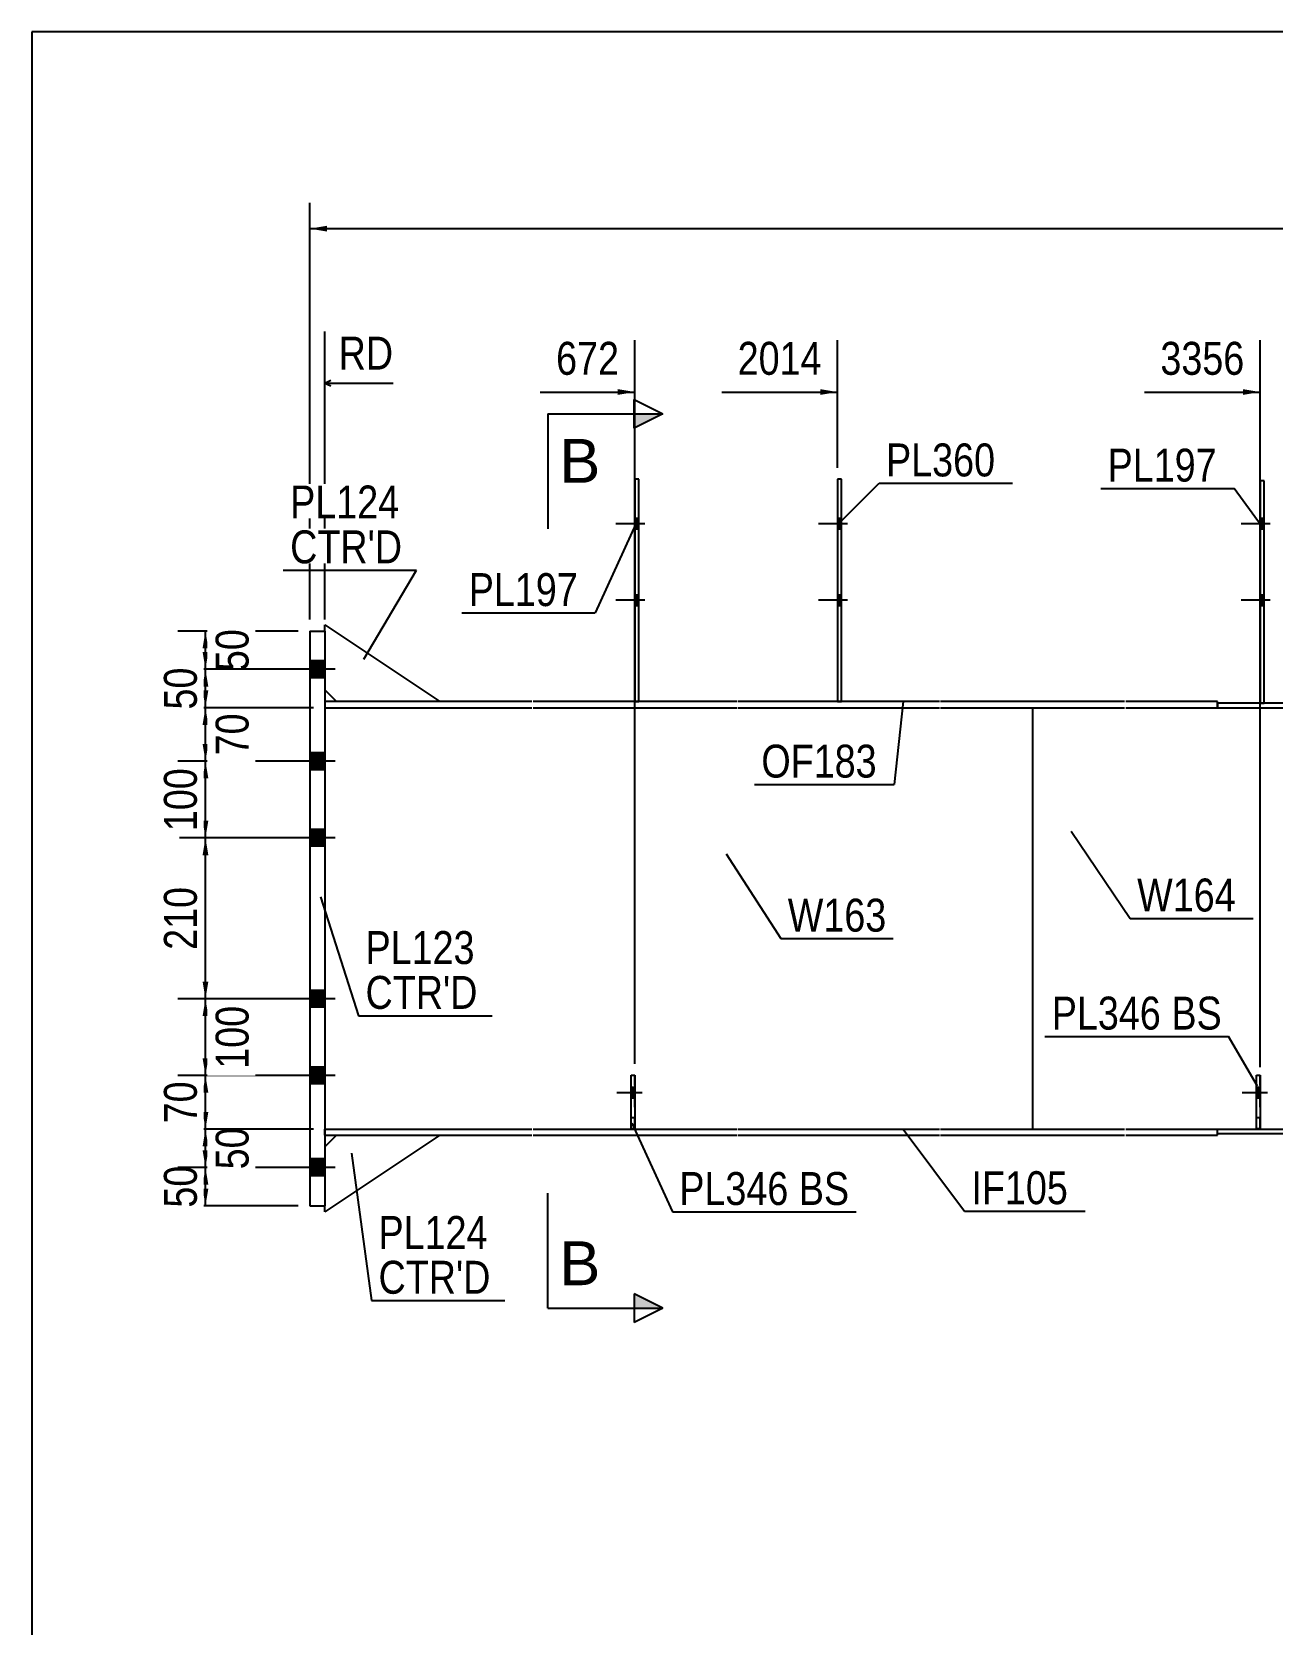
# Model space of a CAD drawing. Header units: millimetres. Extents: x -28 to 374, y -200 to 77.
# Drawn here: x -25.5 to 82.4, y -61.4 to 77.1 of the extents above; entities that cross this region are included whole.
import ezdxf

# ---------------------------------------------------------------- set-up
doc = ezdxf.new("R2010")
doc.units = ezdxf.units.MM
doc.linetypes.add('DXK_LINE_DOT1', pattern=[1.8814, 0.9407, -0.9407])
doc.linetypes.add('DXK_LINE_DOT2', pattern=[3.9198, 1.9599, -1.9599])
doc.styles.add('Arial', font='ARIAL.TTF', dxfattribs={"height": 0.2})
doc.styles.add('Arial Narrow', font='ARIALN.TTF', dxfattribs={"height": 0.2})

# ---------------------------------------------------------------- blocks, each defined once
blk = doc.blocks.new('Unknown-623588355-1210')
at = {"color": 5, "linetype": 'Continuous'}
for p, q in [((374.49, 77.12), (-25.51, 77.12)), ((-25.51, 77.12), (-25.51, -199.88))]:
    blk.add_line(p, q, dxfattribs=at)
blk = doc.blocks.new('Part-623588355-1879 - 1490')
at = {"color": 2, "linetype": 'Continuous'}
for p, q in [((44.93, 38.2), (44.6, 38.2)), ((44.6, 38.2), (44.6, 18.87)), ((44.93, 18.87), (44.93, 38.2))]:
    blk.add_line(p, q, dxfattribs=at)
at = {"color": 7, "linetype": 'DXK_LINE_DOT1'}
blk.add_line((44.6, 18.87), (44.93, 18.87), dxfattribs=at)
blk = doc.blocks.new('Part-623588355-1497 - 1490')
at = {"color": 2, "linetype": 'Continuous'}
for p, q in [((18, 18.87), (0, 18.87)), ((0, 18.33), (18, 18.33)), ((35.83, 18.87), (18.1, 18.87)), ((18.1, 18.33), (35.83, 18.33)), ((53.47, 18.87), (35.93, 18.87)), ((35.93, 18.33), (53.47, 18.33)), ((69.57, 18.87), (53.57, 18.87)), ((53.57, 18.33), (69.57, 18.33)), ((77.67, 18.87), (69.67, 18.87)), ((69.67, 18.33), (77.67, 18.33)), ((77.67, 18.33), (77.67, 18.87))]:
    blk.add_line(p, q, dxfattribs=at)
at = {"color": 7, "linetype": 'DXK_LINE_DOT1'}
blk.add_line((0, 18.87), (0, 18.33), dxfattribs=at)
blk = doc.blocks.new('Part-623588355-1590 - 1490')
at = {"color": 2, "linetype": 'Continuous'}
blk.add_line((61.57, 18.33), (61.57, -18.33), dxfattribs=at)
at = {"color": 7, "linetype": 'DXK_LINE_DOT1'}
for p, q in [((61.57, 18.33), (69.57, 18.33)), ((69.67, 18.33), (90.24, 18.33)), ((90.34, 18.33), (107.88, 18.33)), ((107.98, 18.33), (125.71, 18.33)), ((125.81, 18.33), (141.81, 18.33)), ((141.91, 18.33), (169.42, 18.33)), ((169.52, 18.33), (187.25, 18.33)), ((187.35, 18.33), (204.88, 18.33)), ((204.98, 18.33), (218.54, 18.33)), ((218.54, 18.33), (218.54, -18.33)), ((61.57, -18.33), (69.57, -18.33)), ((69.67, -18.33), (90.24, -18.33)), ((90.34, -18.33), (107.88, -18.33)), ((107.98, -18.33), (125.71, -18.33)), ((125.81, -18.33), (141.81, -18.33)), ((141.91, -18.33), (169.42, -18.33)), ((169.52, -18.33), (187.25, -18.33)), ((187.35, -18.33), (204.88, -18.33)), ((204.98, -18.33), (218.54, -18.33))]:
    blk.add_line(p, q, dxfattribs=at)
blk = doc.blocks.new('Part-623588355-1541 - 1490')
at = {"color": 2, "linetype": 'Continuous'}
for p, q in [((77.67, -18.73), (77.67, -18.33)), ((77.67, -18.33), (90.24, -18.33)), ((90.24, -18.73), (77.67, -18.73)), ((90.34, -18.33), (107.88, -18.33)), ((107.88, -18.73), (90.34, -18.73)), ((107.98, -18.33), (125.71, -18.33)), ((125.71, -18.73), (107.98, -18.73)), ((125.81, -18.33), (133.81, -18.33)), ((133.81, -18.73), (125.81, -18.73)), ((133.81, -18.33), (133.81, -18.73))]:
    blk.add_line(p, q, dxfattribs=at)
blk = doc.blocks.new('Part-623588355-1563 - 1490')
at = {"color": 2, "linetype": 'Continuous'}
for p, q in [((77.67, 18.73), (77.67, 18.33)), ((90.24, 18.73), (77.67, 18.73)), ((77.67, 18.33), (90.24, 18.33)), ((107.88, 18.73), (90.34, 18.73)), ((90.34, 18.33), (107.88, 18.33)), ((125.71, 18.73), (107.98, 18.73)), ((107.98, 18.33), (125.71, 18.33)), ((141.81, 18.73), (125.81, 18.73)), ((125.81, 18.33), (141.81, 18.33)), ((149.91, 18.73), (141.91, 18.73)), ((141.91, 18.33), (149.91, 18.33)), ((149.91, 18.33), (149.91, 18.73))]:
    blk.add_line(p, q, dxfattribs=at)
blk = doc.blocks.new('Part-623588355-1568 - 1490')
at = {"color": 2, "linetype": 'Continuous'}
for p, q in [((0, -18.33), (18, -18.33)), ((0, -18.87), (18, -18.87)), ((18.1, -18.33), (35.83, -18.33)), ((18.1, -18.87), (35.83, -18.87)), ((35.93, -18.33), (53.47, -18.33)), ((35.93, -18.87), (53.47, -18.87)), ((53.57, -18.33), (69.57, -18.33)), ((53.57, -18.87), (69.57, -18.87)), ((69.67, -18.33), (77.67, -18.33)), ((69.67, -18.87), (77.67, -18.87)), ((77.67, -18.87), (77.67, -18.33))]:
    blk.add_line(p, q, dxfattribs=at)
at = {"color": 7, "linetype": 'DXK_LINE_DOT1'}
blk.add_line((0, -18.87), (0, -18.33), dxfattribs=at)
blk = doc.blocks.new('Part-623588355-2076 - 1490')
at = {"color": 7, "linetype": 'DXK_LINE_DOT1'}
for p, q in [((0, 18.33), (0, -18.33)), ((0, 18.33), (18, 18.33)), ((18.1, 18.33), (35.83, 18.33)), ((35.93, 18.33), (53.47, 18.33)), ((53.57, 18.33), (61.57, 18.33)), ((0, -18.33), (18, -18.33)), ((18.1, -18.33), (35.83, -18.33)), ((35.93, -18.33), (53.47, -18.33)), ((53.57, -18.33), (61.57, -18.33))]:
    blk.add_line(p, q, dxfattribs=at)
at = {"color": 2, "linetype": 'Continuous'}
blk.add_line((61.57, 18.33), (61.57, -18.33), dxfattribs=at)
blk = doc.blocks.new('Bolt-623588355-7601 - 1490')
at = {"linetype": 'Continuous'}
blk.add_hatch(color=3, dxfattribs=at).paths.add_polyline_path([(81.38, -15.65), (81.38, -14.71), (81.04, -14.71), (81.04, -15.65)])
at = {"color": 3, "linetype": 'Continuous'}
for p, q in [((82.01, -15.18), (79.81, -15.18)), ((81.38, -14.71), (81.04, -14.71)), ((81.38, -15.65), (81.04, -15.65))]:
    blk.add_line(p, q, dxfattribs=at)
blk = doc.blocks.new('Part-623588355-1752 - 1490')
at = {"color": 2, "linetype": 'Continuous'}
for p, q in [((-1.33, 25), (0, 25)), ((-1.33, 25), (-1.33, -25)), ((0, 25), (0, -25)), ((-1.33, -25), (0, -25))]:
    blk.add_line(p, q, dxfattribs=at)
blk = doc.blocks.new('Part-623588355-1781 - 1490')
at = {"color": 2, "linetype": 'Continuous'}
for p, q in [((0, 25), (0, 25.53)), ((0, 25.53), (10, 18.87)), ((0, 19.87), (1, 18.87))]:
    blk.add_line(p, q, dxfattribs=at)
at = {"color": 7, "linetype": 'DXK_LINE_DOT1'}
for p, q in [((0, 25), (0, 19.87)), ((10, 18.87), (1, 18.87))]:
    blk.add_line(p, q, dxfattribs=at)
blk = doc.blocks.new('Part-623588355-1786 - 1490')
at = {"color": 2, "linetype": 'Continuous'}
for p, q in [((10, -18.87), (0, -25.53)), ((1, -18.87), (0, -19.87)), ((0, -25.53), (0, -25))]:
    blk.add_line(p, q, dxfattribs=at)
at = {"color": 7, "linetype": 'DXK_LINE_DOT1'}
for p, q in [((1, -18.87), (10, -18.87)), ((0, -19.87), (0, -25))]:
    blk.add_line(p, q, dxfattribs=at)
blk = doc.blocks.new('Part-623588355-7584 - 1490')
at = {"color": 7, "linetype": 'DXK_LINE_DOT1'}
for p, q in [((81.04, -18.31), (81.04, -13.65)), ((81.04, -13.65), (81.38, -13.65)), ((81.38, -18.31), (81.38, -13.65)), ((81.04, -17.31), (81.38, -17.31)), ((81.38, -18.31), (81.04, -18.31))]:
    blk.add_line(p, q, dxfattribs=at)
blk = doc.blocks.new('Part-623588355-1835 - 1490')
at = {"color": 2, "linetype": 'Continuous'}
for p, q in [((81.71, 38.07), (81.38, 38.07)), ((81.38, 38.07), (81.38, 18.73)), ((81.71, 18.73), (81.71, 38.07))]:
    blk.add_line(p, q, dxfattribs=at)
at = {"color": 7, "linetype": 'DXK_LINE_DOT1'}
blk.add_line((81.38, 18.73), (81.71, 18.73), dxfattribs=at)
blk = doc.blocks.new('Bolt-623588355-2081 - 1490')
at = {"color": 3, "linetype": 'DXK_LINE_DOT2'}
for p, q in [((27.6, -15.18), (25.4, -15.18)), ((26.97, -14.71), (26.63, -14.71)), ((26.97, -15.65), (26.63, -15.65))]:
    blk.add_line(p, q, dxfattribs=at)
blk = doc.blocks.new('Part-623588355-7587 - 1490')
at = {"color": 2, "linetype": 'Continuous'}
for p, q in [((81.04, -18.31), (81.04, -13.65)), ((81.04, -13.65), (81.38, -13.65)), ((81.38, -13.65), (81.38, -18.31)), ((81.38, -18.31), (81.04, -18.31))]:
    blk.add_line(p, q, dxfattribs=at)
blk = doc.blocks.new('Bolt-623588355-2078 - 1490')
at = {"linetype": 'Continuous'}
for points in [[(-1.33, 22.4), (-1.33, 20.93), (0, 20.93), (0, 22.4)], [(-1.33, 22.4), (-1.33, 20.93), (0, 20.93), (0, 22.4)], [(-1.33, 14.4), (-1.33, 12.93), (0, 12.93), (0, 14.4)], [(-1.33, 14.4), (-1.33, 12.93), (0, 12.93), (0, 14.4)], [(-1.33, 7.73), (-1.33, 6.27), (0, 6.27), (0, 7.73)], [(-1.33, 7.73), (-1.33, 6.27), (0, 6.27), (0, 7.73)], [(-1.33, -6.27), (-1.33, -7.73), (0, -7.73), (0, -6.27)], [(-1.33, -6.27), (-1.33, -7.73), (0, -7.73), (0, -6.27)], [(-1.33, -12.93), (-1.33, -14.4), (0, -14.4), (0, -12.93)], [(-1.33, -12.93), (-1.33, -14.4), (0, -14.4), (0, -12.93)], [(-1.33, -20.93), (-1.33, -22.4), (0, -22.4), (0, -20.93)], [(-1.33, -20.93), (-1.33, -22.4), (0, -22.4), (0, -20.93)]]:
    blk.add_hatch(color=3, dxfattribs=at).paths.add_polyline_path(points)
at = {"color": 3, "linetype": 'Continuous'}
for p, q in [((0, 22.4), (-1.33, 22.4)), ((0, 22.4), (-1.33, 22.4)), ((0.89, 21.67), (-5.33, 21.67)), ((0.89, 21.67), (-5.33, 21.67)), ((0, 20.93), (-1.33, 20.93)), ((0, 20.93), (-1.33, 20.93)), ((0, 14.4), (-1.33, 14.4)), ((0, 14.4), (-1.33, 14.4)), ((0.89, 13.67), (-5.33, 13.67)), ((0.89, 13.67), (-5.33, 13.67)), ((0, 12.93), (-1.33, 12.93)), ((0, 12.93), (-1.33, 12.93)), ((0.89, 7), (-5.33, 7)), ((0.89, 7), (-5.33, 7)), ((0, 7.73), (-1.33, 7.73)), ((0, 7.73), (-1.33, 7.73)), ((0, 6.27), (-1.33, 6.27)), ((0, 6.27), (-1.33, 6.27)), ((0, -6.27), (-1.33, -6.27)), ((0, -6.27), (-1.33, -6.27)), ((0.89, -7), (-5.33, -7)), ((0.89, -7), (-5.33, -7)), ((0, -7.73), (-1.33, -7.73)), ((0, -7.73), (-1.33, -7.73)), ((0.89, -13.67), (-5.33, -13.67)), ((0.89, -13.67), (-5.33, -13.67)), ((0, -12.93), (-1.33, -12.93)), ((0, -12.93), (-1.33, -12.93)), ((0, -14.4), (-1.33, -14.4)), ((0, -14.4), (-1.33, -14.4)), ((0.89, -21.67), (-5.33, -21.67)), ((0.89, -21.67), (-5.33, -21.67)), ((0, -20.93), (-1.33, -20.93)), ((0, -20.93), (-1.33, -20.93)), ((0, -22.4), (-1.33, -22.4)), ((0, -22.4), (-1.33, -22.4))]:
    blk.add_line(p, q, dxfattribs=at)
blk = doc.blocks.new('Bolt-623588355-2080 - 1490')
at = {"linetype": 'Continuous'}
blk.add_hatch(color=3, dxfattribs=at).paths.add_polyline_path([(26.97, -15.65), (26.97, -14.71), (26.63, -14.71), (26.63, -15.65)])
at = {"color": 3, "linetype": 'Continuous'}
for p, q in [((27.6, -15.18), (25.4, -15.18)), ((26.97, -14.71), (26.63, -14.71)), ((26.97, -15.65), (26.63, -15.65))]:
    blk.add_line(p, q, dxfattribs=at)
blk = doc.blocks.new('Bolt-623588355-2082 - 1490')
at = {"linetype": 'Continuous'}
for points in [[(27.3, 33.87), (27.3, 34.8), (26.97, 34.8), (26.97, 33.87)], [(27.3, 33.87), (27.3, 34.8), (26.97, 34.8), (26.97, 33.87)], [(27.3, 27.2), (27.3, 28.13), (26.97, 28.13), (26.97, 27.2)], [(27.3, 27.2), (27.3, 28.13), (26.97, 28.13), (26.97, 27.2)]]:
    blk.add_hatch(color=3, dxfattribs=at).paths.add_polyline_path(points)
at = {"color": 3, "linetype": 'Continuous'}
for p, q in [((27.3, 34.8), (26.97, 34.8)), ((27.3, 34.8), (26.97, 34.8)), ((27.83, 34.33), (25.3, 34.33)), ((27.83, 34.33), (25.3, 34.33)), ((27.3, 33.87), (26.97, 33.87)), ((27.3, 33.87), (26.97, 33.87)), ((27.3, 28.13), (26.97, 28.13)), ((27.3, 28.13), (26.97, 28.13)), ((27.83, 27.67), (25.3, 27.67)), ((27.83, 27.67), (25.3, 27.67)), ((27.3, 27.2), (26.97, 27.2)), ((27.3, 27.2), (26.97, 27.2))]:
    blk.add_line(p, q, dxfattribs=at)
blk = doc.blocks.new('Part-623588355-2087 - 1490')
at = {"color": 2, "linetype": 'Continuous'}
for p, q in [((26.63, -18.31), (26.63, -13.65)), ((26.63, -13.65), (26.97, -13.65)), ((26.97, -13.65), (26.97, -18.31)), ((26.97, -18.31), (26.63, -18.31))]:
    blk.add_line(p, q, dxfattribs=at)
at = {"color": 7, "linetype": 'DXK_LINE_DOT1'}
blk.add_line((26.63, -17.31), (26.97, -17.31), dxfattribs=at)
blk = doc.blocks.new('Part-623588355-2092 - 1490')
at = {"color": 7, "linetype": 'DXK_LINE_DOT1'}
for p, q in [((26.63, -18.31), (26.63, -13.65)), ((26.63, -13.65), (26.97, -13.65)), ((26.97, -18.31), (26.97, -13.65)), ((26.97, -18.31), (26.63, -18.31))]:
    blk.add_line(p, q, dxfattribs=at)
blk = doc.blocks.new('Part-623588355-2097 - 1490')
at = {"color": 2, "linetype": 'Continuous'}
for p, q in [((27.3, 38.2), (26.97, 38.2)), ((26.97, 38.2), (26.97, 18.87)), ((27.3, 18.87), (27.3, 38.2))]:
    blk.add_line(p, q, dxfattribs=at)
at = {"color": 7, "linetype": 'DXK_LINE_DOT1'}
blk.add_line((26.97, 18.87), (27.3, 18.87), dxfattribs=at)
blk = doc.blocks.new('Bolt-623588355-2164 - 1490')
at = {"linetype": 'Continuous'}
for points in [[(44.93, 33.87), (44.93, 34.8), (44.6, 34.8), (44.6, 33.87)], [(44.93, 33.87), (44.93, 34.8), (44.6, 34.8), (44.6, 33.87)], [(44.93, 27.2), (44.93, 28.13), (44.6, 28.13), (44.6, 27.2)], [(44.93, 27.2), (44.93, 28.13), (44.6, 28.13), (44.6, 27.2)]]:
    blk.add_hatch(color=3, dxfattribs=at).paths.add_polyline_path(points)
at = {"color": 3, "linetype": 'Continuous'}
for p, q in [((44.93, 34.8), (44.6, 34.8)), ((44.93, 34.8), (44.6, 34.8)), ((45.47, 34.33), (42.93, 34.33)), ((45.47, 34.33), (42.93, 34.33)), ((44.93, 33.87), (44.6, 33.87)), ((44.93, 33.87), (44.6, 33.87)), ((44.93, 28.13), (44.6, 28.13)), ((44.93, 28.13), (44.6, 28.13)), ((45.47, 27.67), (42.93, 27.67)), ((45.47, 27.67), (42.93, 27.67)), ((44.93, 27.2), (44.6, 27.2)), ((44.93, 27.2), (44.6, 27.2))]:
    blk.add_line(p, q, dxfattribs=at)
blk = doc.blocks.new('Bolt-623588355-2166 - 1490')
at = {"linetype": 'Continuous'}
for points in [[(81.71, 33.87), (81.71, 34.8), (81.38, 34.8), (81.38, 33.87)], [(81.71, 33.87), (81.71, 34.8), (81.38, 34.8), (81.38, 33.87)], [(81.71, 27.2), (81.71, 28.13), (81.38, 28.13), (81.38, 27.2)], [(81.71, 27.2), (81.71, 28.13), (81.38, 28.13), (81.38, 27.2)]]:
    blk.add_hatch(color=3, dxfattribs=at).paths.add_polyline_path(points)
at = {"color": 3, "linetype": 'Continuous'}
for p, q in [((81.71, 34.8), (81.38, 34.8)), ((81.71, 34.8), (81.38, 34.8)), ((82.24, 34.33), (79.71, 34.33)), ((82.24, 34.33), (79.71, 34.33)), ((81.71, 33.87), (81.38, 33.87)), ((81.71, 33.87), (81.38, 33.87)), ((81.71, 28.13), (81.38, 28.13)), ((81.71, 28.13), (81.38, 28.13)), ((82.24, 27.67), (79.71, 27.67)), ((82.24, 27.67), (79.71, 27.67)), ((81.71, 27.2), (81.38, 27.2)), ((81.71, 27.2), (81.38, 27.2))]:
    blk.add_line(p, q, dxfattribs=at)
blk = doc.blocks.new('Bolt-623588355-7598 - 1490')
at = {"color": 3, "linetype": 'DXK_LINE_DOT2'}
for p, q in [((82.01, -15.18), (79.81, -15.18)), ((81.38, -14.71), (81.04, -14.71)), ((81.38, -15.65), (81.04, -15.65))]:
    blk.add_line(p, q, dxfattribs=at)
blk = doc.blocks.new('StraightDimension-623588355-2401 - 1490')
at = {"linetype": 'Continuous'}
for points in [[(-10.65, 12.17), (-10.4, 13.67), (-10.15, 12.17)], [(-10.15, 8.5), (-10.4, 7), (-10.65, 8.5)]]:
    blk.add_hatch(color=7, dxfattribs=at).paths.add_polyline_path(points)
at = {"color": 7, "linetype": 'Continuous'}
for p, q in [((-1, 13.67), (-12.65, 13.67)), ((-10.4, 7), (-10.4, 13.67)), ((-1, 7), (-12.65, 7))]:
    blk.add_line(p, q, dxfattribs=at)
at = {"color": 0}
blk.add_wipeout([(-10.55, 13.68), (-14.75, 13.68), (-14.75, 6.99), (-10.55, 6.99)], dxfattribs=at)
at = {"color": 3, "style": 'Arial Narrow'}
blk.add_text('100', height=2.863, rotation=90.0002, dxfattribs=at).set_placement((-11.15, 7.59))
blk = doc.blocks.new('StraightDimension-623588355-2346 - 1490')
at = {"linetype": 'Continuous'}
for points in [[(-10.65, -23.17), (-10.4, -21.67), (-10.15, -23.17)], [(-10.15, -23.5), (-10.4, -25), (-10.65, -23.5)]]:
    blk.add_hatch(color=7, dxfattribs=at).paths.add_polyline_path(points)
at = {"color": 7, "linetype": 'Continuous'}
for p, q in [((-1, -21.67), (-12.65, -21.67)), ((-10.4, -25), (-10.4, -21.67)), ((-2.33, -25), (-12.65, -25))]:
    blk.add_line(p, q, dxfattribs=at)
at = {"color": 0}
blk.add_wipeout([(-10.55, -20.91), (-14.75, -20.91), (-14.75, -25.76), (-10.55, -25.76)], dxfattribs=at)
at = {"color": 3, "style": 'Arial Narrow'}
blk.add_text('50', height=2.863, rotation=90.0002, dxfattribs=at).set_placement((-11.15, -25.16))
blk = doc.blocks.new('StraightDimension-623588355-2363 - 1490')
at = {"linetype": 'Continuous'}
for points in [[(-10.65, -19.83), (-10.4, -18.33), (-10.15, -19.83)], [(-10.15, -20.17), (-10.4, -21.67), (-10.65, -20.17)]]:
    blk.add_hatch(color=7, dxfattribs=at).paths.add_polyline_path(points)
at = {"color": 7, "linetype": 'Continuous'}
for p, q in [((-1, -18.33), (-12.8, -18.33)), ((-10.4, -21.67), (-10.4, -18.33)), ((-1, -21.67), (-12.8, -21.67))]:
    blk.add_line(p, q, dxfattribs=at)
at = {"color": 0}
blk.add_wipeout([(-6.05, -17.57), (-10.25, -17.57), (-10.25, -22.43), (-6.05, -22.43)], dxfattribs=at)
at = {"color": 3, "style": 'Arial Narrow'}
blk.add_text('50', height=2.863, rotation=90.0002, dxfattribs=at).set_placement((-6.65, -21.83))
blk = doc.blocks.new('StraightDimension-623588355-2378 - 1490')
at = {"linetype": 'Continuous'}
for points in [[(-10.65, -15.17), (-10.4, -13.67), (-10.15, -15.17)], [(-10.15, -16.83), (-10.4, -18.33), (-10.65, -16.83)]]:
    blk.add_hatch(color=7, dxfattribs=at).paths.add_polyline_path(points)
at = {"color": 7, "linetype": 'Continuous'}
for p, q in [((-1, -13.67), (-12.65, -13.67)), ((-10.4, -18.33), (-10.4, -13.67)), ((-1, -18.33), (-12.65, -18.33))]:
    blk.add_line(p, q, dxfattribs=at)
at = {"color": 0}
blk.add_wipeout([(-10.55, -13.58), (-14.75, -13.58), (-14.75, -18.43), (-10.55, -18.43)], dxfattribs=at)
at = {"color": 3, "style": 'Arial Narrow'}
blk.add_text('70', height=2.863, rotation=90.0002, dxfattribs=at).set_placement((-11.15, -17.83))
blk = doc.blocks.new('StraightDimension-623588355-2385 - 1490')
at = {"linetype": 'Continuous'}
for points in [[(-10.65, -8.5), (-10.4, -7), (-10.15, -8.5)], [(-10.15, -12.17), (-10.4, -13.67), (-10.65, -12.17)]]:
    blk.add_hatch(color=7, dxfattribs=at).paths.add_polyline_path(points)
at = {"color": 7, "linetype": 'Continuous'}
for p, q in [((-1, -7), (-12.8, -7)), ((-10.4, -13.67), (-10.4, -7)), ((-1, -13.67), (-12.8, -13.67))]:
    blk.add_line(p, q, dxfattribs=at)
at = {"color": 0}
blk.add_wipeout([(-6.05, -6.99), (-10.25, -6.99), (-10.25, -13.68), (-6.05, -13.68)], dxfattribs=at)
at = {"color": 3, "style": 'Arial Narrow'}
blk.add_text('100', height=2.863, rotation=90.0002, dxfattribs=at).set_placement((-6.65, -13.08))
blk = doc.blocks.new('StraightDimension-623588355-2394 - 1490')
at = {"linetype": 'Continuous'}
for points in [[(-10.65, 5.5), (-10.4, 7), (-10.15, 5.5)], [(-10.15, -5.5), (-10.4, -7), (-10.65, -5.5)]]:
    blk.add_hatch(color=7, dxfattribs=at).paths.add_polyline_path(points)
at = {"color": 7, "linetype": 'Continuous'}
for p, q in [((-1, 7), (-12.65, 7)), ((-10.4, -7), (-10.4, 7)), ((-1, -7), (-12.65, -7))]:
    blk.add_line(p, q, dxfattribs=at)
at = {"color": 0}
blk.add_wipeout([(-10.55, 3.34), (-14.75, 3.34), (-14.75, -3.34), (-10.55, -3.34)], dxfattribs=at)
at = {"color": 3, "style": 'Arial Narrow'}
blk.add_text('210', height=2.863, rotation=90.0002, dxfattribs=at).set_placement((-11.15, -2.74))
blk = doc.blocks.new('StraightDimension-623588355-2410 - 1490')
at = {"linetype": 'Continuous'}
for points in [[(-10.65, 16.83), (-10.4, 18.33), (-10.15, 16.83)], [(-10.15, 15.17), (-10.4, 13.67), (-10.65, 15.17)]]:
    blk.add_hatch(color=7, dxfattribs=at).paths.add_polyline_path(points)
at = {"color": 7, "linetype": 'Continuous'}
for p, q in [((-1, 18.33), (-12.8, 18.33)), ((-10.4, 13.67), (-10.4, 18.33)), ((-1, 13.67), (-12.8, 13.67))]:
    blk.add_line(p, q, dxfattribs=at)
at = {"color": 0}
blk.add_wipeout([(-6.05, 18.43), (-10.25, 18.43), (-10.25, 13.58), (-6.05, 13.58)], dxfattribs=at)
at = {"color": 3, "style": 'Arial Narrow'}
blk.add_text('70', height=2.863, rotation=90.0002, dxfattribs=at).set_placement((-6.65, 14.18))
blk = doc.blocks.new('StraightDimension-623588355-2433 - 1490')
at = {"linetype": 'Continuous'}
for points in [[(-10.65, 23.5), (-10.4, 25), (-10.15, 23.5)], [(-10.15, 23.17), (-10.4, 21.67), (-10.65, 23.17)]]:
    blk.add_hatch(color=7, dxfattribs=at).paths.add_polyline_path(points)
at = {"color": 7, "linetype": 'Continuous'}
for p, q in [((-2.33, 25), (-12.8, 25)), ((-10.4, 21.67), (-10.4, 25)), ((-1, 21.67), (-12.8, 21.67))]:
    blk.add_line(p, q, dxfattribs=at)
at = {"color": 0}
blk.add_wipeout([(-6.05, 25.76), (-10.25, 25.76), (-10.25, 20.91), (-6.05, 20.91)], dxfattribs=at)
at = {"color": 3, "style": 'Arial Narrow'}
blk.add_text('50', height=2.863, rotation=90.0002, dxfattribs=at).set_placement((-6.65, 21.51))
blk = doc.blocks.new('StraightDimension-623588355-2662 - 1490')
at = {"linetype": 'Continuous'}
blk.add_hatch(color=7, dxfattribs=at).paths.add_polyline_path([(0.17, 59.75), (-1.33, 60), (0.17, 60.25)])
at = {"color": 7, "linetype": 'Continuous'}
for p, q in [((-1.33, 26), (-1.33, 62.25)), ((-1.33, 60), (338.57, 60))]:
    blk.add_line(p, q, dxfattribs=at)
blk = doc.blocks.new('StraightDimension-623588355-7854 - 1490')
at = {"linetype": 'Continuous'}
for points in [[(-10.65, 20.17), (-10.4, 21.67), (-10.15, 20.17)], [(-10.15, 19.83), (-10.4, 18.33), (-10.65, 19.83)]]:
    blk.add_hatch(color=7, dxfattribs=at).paths.add_polyline_path(points)
at = {"color": 7, "linetype": 'Continuous'}
for p, q in [((-1, 21.67), (-12.65, 21.67)), ((-10.4, 18.33), (-10.4, 21.67)), ((-1, 18.33), (-12.65, 18.33))]:
    blk.add_line(p, q, dxfattribs=at)
at = {"color": 0}
blk.add_wipeout([(-10.55, 22.43), (-14.75, 22.43), (-14.75, 17.57), (-10.55, 17.57)], dxfattribs=at)
at = {"color": 3, "style": 'Arial Narrow'}
blk.add_text('50', height=2.863, rotation=90.0002, dxfattribs=at).set_placement((-11.15, 18.17))
blk = doc.blocks.new('StraightDimension-623588355-9591 - 1490')
at = {"linetype": 'Continuous'}
blk.add_hatch(color=7, dxfattribs=at).paths.add_polyline_path([(79.88, 46.04), (81.38, 45.79), (79.88, 45.54)])
at = {"color": 7, "linetype": 'Continuous'}
for p, q in [((81.38, -12.94), (81.38, 50.29)), ((71.31, 45.79), (81.38, 45.79))]:
    blk.add_line(p, q, dxfattribs=at)
at = {"color": 0}
blk.add_wipeout([(80.6, 46.69), (80.6, 50.89), (72.09, 50.89), (72.09, 46.69)], dxfattribs=at)
at = {"color": 3, "style": 'Arial Narrow'}
blk.add_text('3356', height=2.863, dxfattribs=at).set_placement((72.69, 47.29))
blk = doc.blocks.new('StraightDimension-623588355-9592 - 1490')
at = {"linetype": 'Continuous'}
blk.add_hatch(color=7, dxfattribs=at).paths.add_polyline_path([(43.1, 46.04), (44.6, 45.79), (43.1, 45.54)])
at = {"color": 7, "linetype": 'Continuous'}
for p, q in [((44.6, 39.2), (44.6, 50.29)), ((34.54, 45.79), (44.6, 45.79))]:
    blk.add_line(p, q, dxfattribs=at)
at = {"color": 0}
blk.add_wipeout([(43.83, 46.69), (43.83, 50.89), (35.31, 50.89), (35.31, 46.69)], dxfattribs=at)
at = {"color": 3, "style": 'Arial Narrow'}
blk.add_text('2014', height=2.863, dxfattribs=at).set_placement((35.91, 47.29))
blk = doc.blocks.new('StraightDimension-623588355-9593 - 1490')
at = {"linetype": 'Continuous'}
blk.add_hatch(color=7, dxfattribs=at).paths.add_polyline_path([(25.47, 46.04), (26.97, 45.79), (25.47, 45.54)])
at = {"color": 7, "linetype": 'Continuous'}
for p, q in [((26.97, -12.65), (26.97, 50.29)), ((18.73, 45.79), (26.97, 45.79))]:
    blk.add_line(p, q, dxfattribs=at)
at = {"color": 0, "linetype": 'Continuous'}
blk.add_wipeout([(6.53, 47.14), (6.53, 51.34), (0.59, 51.34), (0.59, 47.14)], dxfattribs=at)
at = {"color": 7, "linetype": 'Continuous'}
for p, q in [((0, 26), (0, 51.04)), ((0.5, 46.79), (0, 46.54)), ((0.5, 46.29), (0, 46.54)), ((5.93, 46.54), (0, 46.54))]:
    blk.add_line(p, q, dxfattribs=at)
at = {"color": 3, "linetype": 'Continuous', "style": 'Arial Narrow'}
blk.add_text('RD', height=2.863, dxfattribs=at).set_placement((1.19, 47.74))
at = {"color": 0}
blk.add_wipeout([(26.19, 46.69), (26.19, 50.89), (19.51, 50.89), (19.51, 46.69)], dxfattribs=at)
at = {"color": 3, "style": 'Arial Narrow'}
blk.add_text('672', height=2.863, dxfattribs=at).set_placement((20.11, 47.29))
blk = doc.blocks.new('Mark-623588355-1493 - 1490')
at = {"color": 7, "linetype": 'Continuous'}
blk.add_line((50.3, 18.87), (49.52, 11.65), dxfattribs=at)
at = {"color": 0}
blk.add_wipeout([(48.02, 12.25), (48.02, 15.25), (37.97, 15.25), (37.97, 12.25)], dxfattribs=at)
blk.add_wipeout([(48.02, 12.25), (48.02, 15.25), (37.97, 15.25), (37.97, 12.25)], dxfattribs=at)
at = {"color": 7, "linetype": 'Continuous'}
blk.add_line((37.37, 11.65), (49.52, 11.65), dxfattribs=at)
at = {"color": 3, "style": 'Arial Narrow'}
blk.add_text('OF183', height=2.863, dxfattribs=at).set_placement((37.97, 12.25))
blk = doc.blocks.new('Mark-623588355-1782 - 1490')
at = {"color": 0}
for points in [[(14.16, -28.75), (14.16, -25.75), (4.66, -25.75), (4.66, -28.75)], [(14.41, -32.65), (14.41, -29.65), (4.66, -29.65), (4.66, -32.65)]]:
    blk.add_wipeout(points, dxfattribs=at)
for points in [[(14.16, -28.75), (14.16, -25.75), (4.66, -25.75), (4.66, -28.75)], [(14.41, -32.65), (14.41, -29.65), (4.66, -29.65), (4.66, -32.65)]]:
    blk.add_wipeout(points, dxfattribs=at)
at = {"color": 7, "linetype": 'Continuous'}
for p, q in [((2.3, -20.41), (4.06, -33.25)), ((4.06, -33.25), (15.66, -33.25))]:
    blk.add_line(p, q, dxfattribs=at)
at = {"color": 3, "style": 'Arial Narrow'}
blk.add_text('PL124', height=2.863, dxfattribs=at).set_placement((4.66, -28.75))
at = {"color": 1, "style": 'Arial Narrow'}
blk.add_text("CTR'D", height=2.863, dxfattribs=at).set_placement((4.66, -32.65))
blk = doc.blocks.new('Mark-623588355-1564 - 1490')
at = {"color": 0}
blk.add_wipeout([(64.65, -24.86), (64.65, -21.86), (56.25, -21.86), (56.25, -24.86)], dxfattribs=at)
blk.add_wipeout([(64.65, -24.86), (64.65, -21.86), (56.25, -21.86), (56.25, -24.86)], dxfattribs=at)
at = {"color": 7, "linetype": 'Continuous'}
for p, q in [((50.3, -18.33), (55.65, -25.46)), ((55.65, -25.46), (66.15, -25.46))]:
    blk.add_line(p, q, dxfattribs=at)
at = {"color": 3, "style": 'Arial Narrow'}
blk.add_text('IF105', height=2.863, dxfattribs=at).set_placement((56.25, -24.86))
blk = doc.blocks.new('Mark-623588355-1586 - 1490')
at = {"color": 0}
blk.add_wipeout([(79.26, 0.6), (79.26, 3.6), (70.67, 3.6), (70.67, 0.6)], dxfattribs=at)
blk.add_wipeout([(79.26, 0.6), (79.26, 3.6), (70.67, 3.6), (70.67, 0.6)], dxfattribs=at)
at = {"color": 7, "linetype": 'Continuous'}
for p, q in [((64.92, 7.6), (70.07, 0)), ((70.07, 0), (80.76, 0))]:
    blk.add_line(p, q, dxfattribs=at)
at = {"color": 3, "style": 'Arial Narrow'}
blk.add_text('W164', height=2.863, dxfattribs=at).set_placement((70.67, 0.6))
blk = doc.blocks.new('Mark-623588355-2093 - 1490')
at = {"color": 7, "linetype": 'Continuous'}
blk.add_line((27.05, 34.31), (23.52, 26.57), dxfattribs=at)
at = {"color": 0}
blk.add_wipeout([(22.02, 27.17), (22.02, 30.17), (12.51, 30.17), (12.51, 27.17)], dxfattribs=at)
blk.add_wipeout([(22.02, 27.17), (22.02, 30.17), (12.51, 30.17), (12.51, 27.17)], dxfattribs=at)
at = {"color": 7, "linetype": 'Continuous'}
blk.add_line((11.91, 26.57), (23.52, 26.57), dxfattribs=at)
at = {"color": 3, "style": 'Arial Narrow'}
blk.add_text('PL197', height=2.863, dxfattribs=at).set_placement((12.51, 27.17))
blk = doc.blocks.new('Mark-623588355-1875 - 1490')
at = {"color": 0}
blk.add_wipeout([(58.33, 38.45), (58.33, 41.45), (48.82, 41.45), (48.82, 38.45)], dxfattribs=at)
blk.add_wipeout([(58.33, 38.45), (58.33, 41.45), (48.82, 41.45), (48.82, 38.45)], dxfattribs=at)
at = {"color": 7, "linetype": 'Continuous'}
for p, q in [((44.69, 34.31), (48.22, 37.85)), ((48.22, 37.85), (59.83, 37.85))]:
    blk.add_line(p, q, dxfattribs=at)
at = {"color": 3, "style": 'Arial Narrow'}
blk.add_text('PL360', height=2.863, dxfattribs=at).set_placement((48.82, 38.45))
blk = doc.blocks.new('Mark-623588355-1748 - 1490')
at = {"color": 0}
for points in [[(13.04, -3.97), (13.04, -0.97), (3.53, -0.97), (3.53, -3.97)], [(13.29, -7.87), (13.29, -4.87), (3.53, -4.87), (3.53, -7.87)]]:
    blk.add_wipeout(points, dxfattribs=at)
for points in [[(13.04, -3.97), (13.04, -0.97), (3.53, -0.97), (3.53, -3.97)], [(13.29, -7.87), (13.29, -4.87), (3.53, -4.87), (3.53, -7.87)]]:
    blk.add_wipeout(points, dxfattribs=at)
at = {"color": 7, "linetype": 'Continuous'}
for p, q in [((-0.39, 1.88), (2.93, -8.47)), ((2.93, -8.47), (14.54, -8.47))]:
    blk.add_line(p, q, dxfattribs=at)
at = {"color": 3, "style": 'Arial Narrow'}
blk.add_text('PL123', height=2.863, dxfattribs=at).set_placement((3.53, -3.97))
at = {"color": 1, "style": 'Arial Narrow'}
blk.add_text("CTR'D", height=2.863, dxfattribs=at).set_placement((3.53, -7.87))
blk = doc.blocks.new('Mark-623588355-1831 - 1490')
at = {"color": 7, "linetype": 'Continuous'}
blk.add_line((81.46, 34.18), (79.11, 37.4), dxfattribs=at)
at = {"color": 0}
blk.add_wipeout([(77.61, 38), (77.61, 41), (68.1, 41), (68.1, 38)], dxfattribs=at)
blk.add_wipeout([(77.61, 38), (77.61, 41), (68.1, 41), (68.1, 38)], dxfattribs=at)
at = {"color": 7, "linetype": 'Continuous'}
blk.add_line((67.5, 37.4), (79.11, 37.4), dxfattribs=at)
at = {"color": 3, "style": 'Arial Narrow'}
blk.add_text('PL197', height=2.863, dxfattribs=at).set_placement((68.1, 38))
blk = doc.blocks.new('Mark-623588355-1777 - 1490')
at = {"color": 0}
for points in [[(6.47, 34.79), (6.47, 37.79), (-3.03, 37.79), (-3.03, 34.79)], [(6.72, 30.89), (6.72, 33.89), (-3.03, 33.89), (-3.03, 30.89)]]:
    blk.add_wipeout(points, dxfattribs=at)
for points in [[(6.47, 34.79), (6.47, 37.79), (-3.03, 37.79), (-3.03, 34.79)], [(6.72, 30.89), (6.72, 33.89), (-3.03, 33.89), (-3.03, 30.89)]]:
    blk.add_wipeout(points, dxfattribs=at)
at = {"color": 7, "linetype": 'Continuous'}
for p in [(-3.63, 30.29), (3.38, 22.54)]:
    blk.add_line(p, (7.97, 30.29), dxfattribs=at)
at = {"color": 3, "style": 'Arial Narrow'}
blk.add_text('PL124', height=2.863, dxfattribs=at).set_placement((-3.03, 34.79))
at = {"color": 1, "style": 'Arial Narrow'}
blk.add_text("CTR'D", height=2.863, dxfattribs=at).set_placement((-3.03, 30.89))
blk = doc.blocks.new('Mark-623588355-2072 - 1490')
at = {"color": 0}
blk.add_wipeout([(48.85, -1.15), (48.85, 1.85), (40.27, 1.85), (40.27, -1.15)], dxfattribs=at)
blk.add_wipeout([(48.85, -1.15), (48.85, 1.85), (40.27, 1.85), (40.27, -1.15)], dxfattribs=at)
at = {"color": 7, "linetype": 'Continuous'}
for p, q in [((34.92, 5.63), (39.67, -1.75)), ((39.67, -1.75), (49.45, -1.75))]:
    blk.add_line(p, q, dxfattribs=at)
at = {"color": 3, "style": 'Arial Narrow'}
blk.add_text('W163', height=2.863, dxfattribs=at).set_placement((40.27, -1.15))
blk = doc.blocks.new('SectionMark-623588355-2672 - 1490')
at = {"linetype": 'Continuous'}
for points in [[(26.9, 42.64), (26.9, 43.89), (29.4, 43.89)], [(26.9, -33.91), (26.9, -32.66), (29.4, -33.91)]]:
    blk.add_hatch(color=30, dxfattribs=at).paths.add_polyline_path(points)
at = {"color": 30, "linetype": 'Continuous'}
for p, q in [((26.9, 42.64), (26.9, 45.14)), ((26.9, 45.14), (29.4, 43.89)), ((19.4, 43.89), (19.4, 33.89)), ((19.4, 43.89), (29.4, 43.89)), ((29.4, 43.89), (26.9, 42.64)), ((19.4, -33.91), (19.4, -23.91)), ((29.4, -33.91), (26.9, -32.66)), ((26.9, -32.66), (26.9, -35.16)), ((19.4, -33.91), (29.4, -33.91)), ((29.4, -33.91), (26.9, -35.16))]:
    blk.add_line(p, q, dxfattribs=at)
at = {"color": 0, "linetype": 'Continuous'}
for points in [[(23.95, 37.89), (23.95, 41.89), (20.4, 41.89), (20.4, 37.89)], [(23.95, -31.91), (23.95, -27.91), (20.4, -27.91), (20.4, -31.91)]]:
    blk.add_wipeout(points, dxfattribs=at)
at = {"color": 96, "linetype": 'Continuous', "style": 'Arial'}
for p in [(20.4, 37.89), (20.4, -31.91)]:
    blk.add_text('B', height=3.82, dxfattribs=at).set_placement(p)
blk = doc.blocks.new('MarkSet-623588355-2707 - 1490')
at = {"color": 0}
for points in [[(40.33, -24.93), (40.33, -21.93), (30.83, -21.93), (30.83, -24.93)], [(45.62, -24.93), (45.62, -21.93), (41.23, -21.93), (41.23, -24.93)]]:
    blk.add_wipeout(points, dxfattribs=at)
for points in [[(40.33, -24.93), (40.33, -21.93), (30.83, -21.93), (30.83, -24.93)], [(45.62, -24.93), (45.62, -21.93), (41.23, -21.93), (41.23, -24.93)]]:
    blk.add_wipeout(points, dxfattribs=at)
at = {"color": 7, "linetype": 'Continuous'}
for p, q in [((26.69, -17.8), (30.23, -25.53)), ((30.23, -25.53), (46.22, -25.53))]:
    blk.add_line(p, q, dxfattribs=at)
at = {"color": 3, "style": 'Arial Narrow'}
for s, p in [('PL346', (30.83, -24.93)), ('BS', (41.23, -24.93))]:
    blk.add_text(s, height=2.863, dxfattribs=at).set_placement(p)
blk = doc.blocks.new('MarkSet-623588355-7662 - 1490')
at = {"color": 0}
for points in [[(72.75, -9.67), (72.75, -6.67), (63.24, -6.67), (63.24, -9.67)], [(78.03, -9.67), (78.03, -6.67), (73.65, -6.67), (73.65, -9.67)]]:
    blk.add_wipeout(points, dxfattribs=at)
for points in [[(72.75, -9.67), (72.75, -6.67), (63.24, -6.67), (63.24, -9.67)], [(78.03, -9.67), (78.03, -6.67), (73.65, -6.67), (73.65, -9.67)]]:
    blk.add_wipeout(points, dxfattribs=at)
at = {"color": 7, "linetype": 'Continuous'}
for p in [(62.64, -10.27), (81.13, -14.6)]:
    blk.add_line(p, (78.63, -10.27), dxfattribs=at)
at = {"color": 3, "style": 'Arial Narrow'}
for s, p in [('PL346', (63.24, -9.67)), ('BS', (73.65, -9.67))]:
    blk.add_text(s, height=2.863, dxfattribs=at).set_placement(p)

msp = doc.modelspace()

# ---------------------------------------------------------------- block references
for name in ['Unknown-623588355-1210', 'Part-623588355-2097 - 1490', 'Part-623588355-1879 - 1490', 'Part-623588355-1835 - 1490', 'Bolt-623588355-2082 - 1490', 'Bolt-623588355-2164 - 1490', 'Bolt-623588355-2166 - 1490', 'Part-623588355-1752 - 1490', 'Part-623588355-1781 - 1490', 'Bolt-623588355-2078 - 1490', 'Part-623588355-1497 - 1490', 'Part-623588355-2076 - 1490', 'Part-623588355-1590 - 1490', 'Part-623588355-1563 - 1490', 'Part-623588355-2087 - 1490', 'Part-623588355-2092 - 1490', 'Part-623588355-7584 - 1490', 'Part-623588355-7587 - 1490', 'Bolt-623588355-2081 - 1490', 'Bolt-623588355-2080 - 1490', 'Bolt-623588355-7601 - 1490', 'Bolt-623588355-7598 - 1490', 'Part-623588355-1568 - 1490', 'Part-623588355-1786 - 1490', 'Part-623588355-1541 - 1490']:
    msp.add_blockref(name, (0, 0))

# ---------------------------------------------------------------- next in the draw order: block references
for name in ['StraightDimension-623588355-2433 - 1490', 'Mark-623588355-1493 - 1490', 'StraightDimension-623588355-2401 - 1490', 'Mark-623588355-2072 - 1490', 'Mark-623588355-1564 - 1490', 'Mark-623588355-1782 - 1490', 'StraightDimension-623588355-2346 - 1490']:
    msp.add_blockref(name, (0, 0))

# ---------------------------------------------------------------- next in the draw order: block references
for name in ['StraightDimension-623588355-2662 - 1490', 'StraightDimension-623588355-2410 - 1490', 'StraightDimension-623588355-2363 - 1490']:
    msp.add_blockref(name, (0, 0))

# ---------------------------------------------------------------- next in the draw order: block references
for name in ['StraightDimension-623588355-9593 - 1490', 'StraightDimension-623588355-9592 - 1490', 'StraightDimension-623588355-9591 - 1490', 'StraightDimension-623588355-7854 - 1490', 'StraightDimension-623588355-2378 - 1490']:
    msp.add_blockref(name, (0, 0))

# ---------------------------------------------------------------- next in the draw order: block references
for name in ['Mark-623588355-1875 - 1490', 'Mark-623588355-1831 - 1490', 'Mark-623588355-1777 - 1490', 'Mark-623588355-2093 - 1490', 'Mark-623588355-1586 - 1490', 'MarkSet-623588355-7662 - 1490', 'StraightDimension-623588355-2385 - 1490']:
    msp.add_blockref(name, (0, 0))

# ---------------------------------------------------------------- next in the draw order: block references
for name in ['SectionMark-623588355-2672 - 1490', 'StraightDimension-623588355-2394 - 1490']:
    msp.add_blockref(name, (0, 0))

# ---------------------------------------------------------------- next in the draw order: block references
for name in ['Mark-623588355-1748 - 1490', 'MarkSet-623588355-2707 - 1490']:
    msp.add_blockref(name, (0, 0))

doc.saveas('drawing.dxf')
